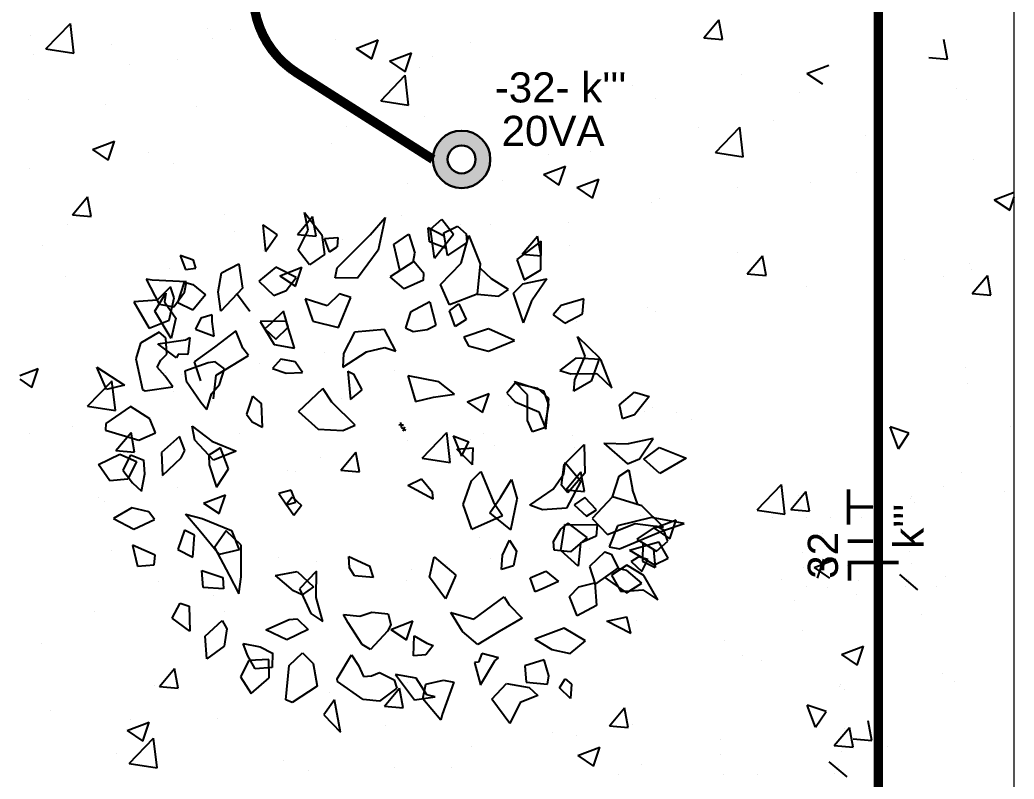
# Model space of a CAD drawing. Header units: millimetres. Extents: x 6597 to 20911, y -10306 to -132.
# Drawn here: x 15181.9 to 15498.9, y -6385.3 to -6143.2 of the extents above; entities that cross this region are included whole.
import ezdxf

# ---------------------------------------------------------------- set-up
doc = ezdxf.new("R2010")
doc.units = ezdxf.units.MM
doc.header["$LTSCALE"] = 25
doc.header["$MEASUREMENT"] = 0
doc.linetypes.add('DASHDOT2', pattern=[12.7, 6.35, -3.175, 0, -3.175])
doc.linetypes.add('Dashed', pattern=[0.75, 0.5, -0.25])
doc.layers.add('CIRCUITOS', color=7, linetype='Continuous')
doc.layers.add('MAAI - VEGETAÇÃO', color=106, linetype='Continuous')
for name, color, linetype, lineweight in [('EL-Condutos', 5, 'Continuous', 30), ('MAAI - ALVENARIA', 7, 'Continuous', 0), ('P-SIMBOL', 1, 'Continuous', 30)]:
    doc.layers.add(name, color=color, linetype=linetype, lineweight=lineweight)
doc.styles.add('Arial', font='arial.ttf')

msp = doc.modelspace()

# ---------------------------------------------------------------- hatches: boundary and pattern name
at = {"layer": 'P-SIMBOL'}
h = msp.add_hatch(color=256, dxfattribs=at)
h.dxf.hatch_style = 1
h.paths.add_polyline_path([(15313.56, -6187.64, 1), (15331.84, -6187.64, 1)])
h.paths.add_polyline_path([(15327.16, -6187.64, -1), (15318.24, -6187.64, -1)], flags=16)

# ---------------------------------------------------------------- linework, layer by layer
at = {"layer": 'CIRCUITOS'}
for points, const_width in [([(15446.06, -6304.09), (15446.06, -6292.85)], 1.11), ([(15446.06, -6298.47), (15453.9, -6298.47)], 1.11), ([(15445.77, -6309.43), (15453.9, -6309.43)], 1.16), ([(15445.77, -6316.22), (15462.03, -6316.22)], 1.16), ([(15445.77, -6316.22), (15462.03, -6316.22)], 1.16), ([(15446.35, -6321.96), (15446.35, -6316.05)], 1.16)]:
    msp.add_lwpolyline(points, dxfattribs=dict(at, const_width=const_width))
at = {"layer": 'EL-Condutos', "linetype": 'Dashed', "const_width": 3}
msp.add_lwpolyline([(15455.55, -6055.92), (15455.55, -6391.09)], dxfattribs=at)
msp.add_lwpolyline([(15256.29, -6067.05), (15256.29, -6134.76, 0.25655), (15270.2, -6160.08), (15313.56, -6187.64)], format="xyb", dxfattribs=at)
at = {"layer": 'MAAI - ALVENARIA'}
msp.add_line((15498.86, -6594.4), (15498.86, -6001.4), dxfattribs=at)
at = {"layer": 'MAAI - VEGETAÇÃO', "linetype": 'Continuous', "transparency": 33554559}
for p, q in [((15399.9, -6148.9), (15404.73, -6143.16)), ((15405.88, -6149.43), (15404.72, -6143.16)), ((15190.18, -6152.37), (15197.97, -6144.26)), ((15199.06, -6153.76), (15197.96, -6144.27)), ((15241.75, -6145.82), (15241.75, -6145.82)), ((15249.04, -6146.07), (15249.04, -6146.07)), ((15185.09, -6148.28), (15185.09, -6148.28)), ((15243.41, -6149.18), (15243.41, -6149.18)), ((15282.49, -6149.4), (15282.49, -6149.4)), ((15289.08, -6152.23), (15296.08, -6149.54)), ((15294.05, -6155.58), (15296.08, -6149.54)), ((15399.9, -6148.9), (15405.88, -6149.43)), ((15477.61, -6155.7), (15476.45, -6149.43)), ((15190.17, -6152.38), (15199.06, -6153.76)), ((15211.17, -6151.05), (15211.17, -6151.05)), ((15289.08, -6152.23), (15294.05, -6155.58)), ((15325.69, -6150.22), (15325.69, -6150.22)), ((15186.14, -6154.35), (15186.14, -6154.35)), ((15231.98, -6155.8), (15231.98, -6155.8)), ((15299.74, -6156.37), (15306.75, -6153.68)), ((15304.72, -6159.72), (15306.74, -6153.68)), ((15313.53, -6154.81), (15313.53, -6154.81)), ((15471.63, -6155.18), (15477.61, -6155.7)), ((15216.92, -6157.43), (15216.92, -6157.43)), ((15299.74, -6156.37), (15304.72, -6159.72)), ((15309.35, -6158.49), (15309.35, -6158.49)), ((15432.79, -6160.24), (15439.79, -6157.55)), ((15267.37, -6160.23), (15267.37, -6160.23)), ((15270.31, -6159.68), (15270.31, -6159.68)), ((15296.9, -6168.93), (15304.69, -6160.81)), ((15305.79, -6170.31), (15304.68, -6160.82)), ((15411.95, -6160.6), (15411.95, -6160.6)), ((15432.79, -6160.24), (15437.76, -6163.59)), ((15377.07, -6164.19), (15377.07, -6164.19)), ((15480.52, -6165.19), (15480.52, -6165.19)), ((15184.63, -6168.6), (15184.63, -6168.6)), ((15384.55, -6168.15), (15384.55, -6168.15)), ((15430.45, -6166.45), (15430.45, -6166.45)), ((15483.83, -6168.7), (15483.83, -6168.7)), ((15209.05, -6170.24), (15209.05, -6170.24)), ((15238.01, -6170.86), (15238.01, -6170.86)), ((15296.89, -6168.94), (15305.79, -6170.31)), ((15291.39, -6173.11), (15291.39, -6173.11)), ((15310.93, -6173.9), (15310.93, -6173.9)), ((15285.89, -6177.19), (15285.89, -6177.19)), ((15398.15, -6177.62), (15398.15, -6177.62)), ((15403.63, -6185.48), (15411.42, -6177.36)), ((15412.51, -6186.87), (15411.41, -6177.37)), ((15422.2, -6175.2), (15422.2, -6175.2)), ((15451.54, -6179.88), (15451.54, -6179.88)), ((15205.06, -6184.48), (15212.06, -6181.79)), ((15205.06, -6184.48), (15210.03, -6187.84)), ((15210.03, -6187.84), (15212.06, -6181.79)), ((15281.27, -6182.69), (15281.27, -6182.69)), ((15222.74, -6185.51), (15222.74, -6185.51)), ((15350.38, -6185.94), (15350.38, -6185.94)), ((15363.88, -6185.21), (15363.88, -6185.21)), ((15403.62, -6185.49), (15412.51, -6186.87)), ((15485.79, -6187.54), (15485.79, -6187.54)), ((15184.86, -6190.49), (15184.86, -6190.49)), ((15230.76, -6189.09), (15230.76, -6189.09)), ((15348.77, -6192.49), (15355.77, -6189.8)), ((15353.74, -6195.84), (15355.77, -6189.8)), ((15348.77, -6192.49), (15353.74, -6195.84)), ((15359.43, -6196.63), (15366.44, -6193.94)), ((15364.41, -6199.98), (15366.44, -6193.94)), ((15448.56, -6191.76), (15448.56, -6191.76)), ((15305.56, -6195.23), (15305.56, -6195.23)), ((15335.75, -6194.25), (15335.75, -6194.25)), ((15359.43, -6196.63), (15364.41, -6199.98)), ((15410.68, -6196.74), (15410.68, -6196.74)), ((15433.85, -6195.04), (15433.85, -6195.04)), ((15198.6, -6205.3), (15203.42, -6199.55)), ((15204.58, -6205.82), (15203.42, -6199.55)), ((15385.65, -6200.04), (15385.65, -6200.04)), ((15492.48, -6200.5), (15498.86, -6198.05)), ((15492.48, -6200.5), (15497.46, -6203.85)), ((15497.45, -6203.85), (15498.86, -6199.67)), ((15383.34, -6201.44), (15383.34, -6201.44)), ((15198.6, -6205.3), (15204.58, -6205.82)), ((15247.24, -6205.24), (15247.24, -6205.24)), ((15270.33, -6211.57), (15275.15, -6205.83)), ((15276.3, -6212.1), (15275.15, -6205.83)), ((15303.45, -6205.43), (15303.45, -6205.43)), ((15197.03, -6208.26), (15197.03, -6208.26)), ((15322.49, -6208.35), (15322.49, -6208.35)), ((15331.99, -6208.48), (15331.99, -6208.48)), ((15356.84, -6207.68), (15356.84, -6207.68)), ((15250.41, -6210.51), (15250.41, -6210.51)), ((15270.33, -6211.57), (15276.3, -6212.1)), ((15303.79, -6212.77), (15303.79, -6212.77)), ((15342.05, -6217.85), (15346.87, -6212.1)), ((15348.03, -6218.37), (15346.87, -6212.1)), ((15188.92, -6215.25), (15188.92, -6215.25)), ((15280.05, -6215.98), (15280.05, -6215.98)), ((15284.62, -6213.34), (15284.62, -6213.34)), ((15357.17, -6215.02), (15357.17, -6215.02)), ((15259.59, -6216.63), (15259.59, -6216.63)), ((15342.05, -6217.85), (15348.03, -6218.37)), ((15410.56, -6217.28), (15410.56, -6217.28)), ((15413.78, -6224.12), (15418.6, -6218.38)), ((15419.76, -6224.65), (15418.6, -6218.38)), ((15463.94, -6219.53), (15463.94, -6219.53)), ((15229.54, -6222.38), (15229.54, -6222.38)), ((15264.75, -6224.74), (15271.75, -6222.05)), ((15269.72, -6228.1), (15271.75, -6222.05)), ((15484.57, -6220.83), (15484.57, -6220.83)), ((15196.43, -6224.95), (15196.43, -6224.95)), ((15264.75, -6224.74), (15269.72, -6228.1)), ((15413.78, -6224.12), (15419.76, -6224.65)), ((15476.39, -6224.86), (15476.39, -6224.86)), ((15485.4, -6222.88), (15485.4, -6222.88)), ((15485.51, -6230.4), (15490.33, -6224.65)), ((15491.48, -6230.92), (15490.33, -6224.65)), ((15432.63, -6228.33), (15432.63, -6228.33)), ((15485.51, -6230.4), (15491.48, -6230.92)), ((15382.12, -6234.73), (15382.12, -6234.73)), ((15384.37, -6236.18), (15384.37, -6236.18)), ((15359.34, -6239.48), (15359.34, -6239.48)), ((15330.78, -6241.77), (15330.78, -6241.77)), ((15359.75, -6244.88), (15359.75, -6244.88)), ((15296.19, -6247.79), (15296.19, -6247.79)), ((15278.84, -6249.27), (15278.84, -6249.27)), ((15181.86, -6256.56), (15187.73, -6254.31)), ((15185.7, -6260.35), (15187.73, -6254.31)), ((15258.31, -6252.78), (15258.31, -6252.78)), ((15483.35, -6254.12), (15483.35, -6254.12)), ((15228.33, -6255.67), (15228.33, -6255.67)), ((15233.28, -6256.08), (15233.28, -6256.08)), ((15301.43, -6254.89), (15301.43, -6254.89)), ((15181.86, -6257.76), (15185.7, -6260.35)), ((15203.44, -6266.34), (15211.23, -6258.22)), ((15212.32, -6267.73), (15211.22, -6258.23)), ((15484.13, -6259.03), (15484.13, -6259.03)), ((15230.94, -6261.61), (15230.94, -6261.61)), ((15284.32, -6263.87), (15284.32, -6263.87)), ((15324.44, -6265), (15331.44, -6262.32)), ((15329.41, -6268.36), (15331.44, -6262.32)), ((15203.43, -6266.35), (15212.32, -6267.73)), ((15243.11, -6264.9), (15243.11, -6264.9)), ((15324.44, -6265), (15329.41, -6268.36)), ((15337.7, -6266.12), (15337.7, -6266.12)), ((15383.71, -6266.84), (15383.71, -6266.84)), ((15380.9, -6268.02), (15380.9, -6268.02)), ((15391.08, -6268.38), (15391.08, -6268.38)), ((15198.64, -6272.79), (15198.64, -6272.79)), ((15395.94, -6270.64), (15395.94, -6270.64)), ((15461.98, -6279.97), (15459.3, -6272.96)), ((15465.34, -6274.99), (15459.3, -6272.97)), ((15497.85, -6272.89), (15497.85, -6272.89)), ((15184.79, -6274.91), (15184.79, -6274.91)), ((15212.48, -6280.52), (15217.3, -6274.77)), ((15218.45, -6281.04), (15217.3, -6274.77)), ((15252.02, -6275.04), (15252.02, -6275.04)), ((15310.16, -6282.89), (15317.95, -6274.77)), ((15319.05, -6284.28), (15317.94, -6274.78)), ((15329.56, -6275.06), (15329.56, -6275.06)), ((15358.07, -6275.62), (15358.07, -6275.62)), ((15461.98, -6279.97), (15465.34, -6274.99)), ((15305.4, -6277.3), (15305.4, -6277.3)), ((15325.39, -6276.85), (15325.39, -6276.85)), ((15333.03, -6278.92), (15333.03, -6278.92)), ((15358.79, -6279.56), (15358.79, -6279.56)), ((15212.48, -6280.52), (15218.45, -6281.04)), ((15277.62, -6282.56), (15277.62, -6282.56)), ((15284.2, -6286.79), (15289.02, -6281.05)), ((15290.18, -6287.32), (15289.02, -6281.05)), ((15310.15, -6282.9), (15319.05, -6284.28)), ((15227.11, -6288.96), (15227.11, -6288.96)), ((15267.07, -6286.86), (15267.07, -6286.86)), ((15269.88, -6287.24), (15269.88, -6287.24)), ((15284.2, -6286.79), (15290.18, -6287.32)), ((15355.93, -6293.07), (15360.75, -6287.32)), ((15361.91, -6293.59), (15360.75, -6287.32)), ((15482.14, -6287.41), (15482.14, -6287.41)), ((15232.01, -6292.22), (15232.01, -6292.22)), ((15416.89, -6299.44), (15424.67, -6291.32)), ((15425.77, -6300.83), (15424.67, -6291.33)), ((15476.3, -6291.82), (15476.3, -6291.82)), ((15206.97, -6295.52), (15206.97, -6295.52)), ((15240.41, -6297.26), (15247.42, -6294.57)), ((15245.39, -6300.61), (15247.42, -6294.57)), ((15355.93, -6293.07), (15361.91, -6293.59)), ((15427.65, -6299.34), (15432.48, -6293.6)), ((15430.2, -6294.91), (15430.2, -6294.91)), ((15433.63, -6299.87), (15432.48, -6293.6)), ((15465.99, -6295.27), (15465.99, -6295.27)), ((15495.7, -6293.48), (15495.7, -6293.48)), ((15208.76, -6296.87), (15208.76, -6296.87)), ((15240.41, -6297.26), (15245.39, -6300.61)), ((15453.9, -6298.47), (15453.9, -6298.47)), ((15465.71, -6295.91), (15465.71, -6295.91)), ((15467.13, -6297.02), (15467.13, -6297.02)), ((15379.69, -6301.31), (15379.69, -6301.31)), ((15416.88, -6299.45), (15425.77, -6300.83)), ((15421.9, -6301.83), (15421.9, -6301.83)), ((15427.65, -6299.34), (15433.63, -6299.87)), ((15432.79, -6301.77), (15432.79, -6301.77)), ((15440.26, -6301.8), (15440.26, -6301.8)), ((15450.26, -6301.78), (15450.26, -6301.78)), ((15384.13, -6305.27), (15391.13, -6302.58)), ((15389.1, -6308.62), (15391.13, -6302.58)), ((15384.13, -6305.27), (15389.1, -6308.62)), ((15433.94, -6308.29), (15433.94, -6308.29)), ((15437.61, -6306.97), (15437.61, -6306.97)), ((15328.35, -6308.35), (15328.35, -6308.35)), ((15369.63, -6310.08), (15369.63, -6310.08)), ((15467.23, -6309.5), (15467.23, -6309.5)), ((15211.04, -6312.44), (15211.04, -6312.44)), ((15363.58, -6311.84), (15363.58, -6311.84)), ((15431.51, -6312.86), (15431.51, -6312.86)), ((15465.57, -6312.66), (15465.57, -6312.66)), ((15264.42, -6314.7), (15264.42, -6314.7)), ((15276.41, -6315.85), (15276.41, -6315.85)), ((15317.81, -6316.95), (15317.81, -6316.95)), ((15331.76, -6315.07), (15331.76, -6315.07)), ((15431.62, -6317.65), (15431.62, -6317.65)), ((15435.06, -6317.78), (15442.06, -6315.1)), ((15435.06, -6317.78), (15440.04, -6321.14)), ((15435.34, -6314.85), (15435.34, -6314.85)), ((15436.12, -6321.14), (15438.14, -6315.1)), ((15445.6, -6317.03), (15445.6, -6317.03)), ((15466.18, -6316.6), (15466.18, -6316.6)), ((15306.73, -6318.36), (15306.73, -6318.36)), ((15371.19, -6319.21), (15371.19, -6319.21)), ((15433.42, -6319.3), (15433.42, -6319.3)), ((15468.16, -6324.88), (15462.42, -6320.05)), ((15477, -6320.7), (15477, -6320.7)), ((15225.9, -6322.25), (15225.9, -6322.25)), ((15305.27, -6321.85), (15305.27, -6321.85)), ((15424.57, -6321.46), (15424.57, -6321.46)), ((15432.72, -6324), (15432.72, -6324)), ((15449.16, -6322.01), (15449.16, -6322.01)), ((15464.22, -6323.75), (15464.22, -6323.75)), ((15465.3, -6321.64), (15465.3, -6321.64)), ((15474.03, -6323.72), (15474.03, -6323.72)), ((15243.57, -6326.68), (15243.57, -6326.68)), ((15439.36, -6324.23), (15439.36, -6324.23)), ((15448.67, -6326.29), (15448.67, -6326.29)), ((15428.98, -6328.2), (15428.98, -6328.2)), ((15205.7, -6331.66), (15205.7, -6331.66)), ((15246.95, -6331.86), (15246.95, -6331.86)), ((15469.39, -6332.92), (15469.39, -6332.92)), ((15300.11, -6337.52), (15307.11, -6334.83)), ((15305.08, -6340.87), (15307.11, -6334.83)), ((15378.47, -6334.6), (15378.47, -6334.6)), ((15300.11, -6337.52), (15305.08, -6340.87)), ((15431.52, -6337.91), (15431.52, -6337.91)), ((15188.63, -6341.88), (15188.63, -6341.88)), ((15327.13, -6341.64), (15327.13, -6341.64)), ((15406.48, -6341.21), (15406.48, -6341.21)), ((15443.82, -6345.53), (15450.82, -6342.84)), ((15448.79, -6348.88), (15450.82, -6342.84)), ((15412.14, -6345.71), (15412.14, -6345.71)), ((15443.82, -6345.53), (15448.79, -6348.88)), ((15275.19, -6349.14), (15275.19, -6349.14)), ((15418.19, -6347.45), (15418.19, -6347.45)), ((15226.35, -6355.74), (15231.17, -6349.99)), ((15232.33, -6356.26), (15231.17, -6349.99)), ((15343.33, -6349.52), (15343.33, -6349.52)), ((15476.09, -6351.49), (15476.09, -6351.49)), ((15224.68, -6355.54), (15224.68, -6355.54)), ((15226.35, -6355.74), (15232.33, -6356.26)), ((15305.45, -6354.51), (15305.45, -6354.51)), ((15443.22, -6355.61), (15443.22, -6355.61)), ((15443.51, -6354.97), (15443.51, -6354.97)), ((15479.71, -6353.99), (15479.71, -6353.99)), ((15280.42, -6357.8), (15280.42, -6357.8)), ((15298.08, -6362.01), (15302.9, -6356.27)), ((15304.05, -6362.53), (15302.9, -6356.27)), ((15444.64, -6356.73), (15444.64, -6356.73)), ((15298.08, -6362.01), (15304.05, -6362.53)), ((15435.58, -6368.72), (15432.89, -6361.72)), ((15438.93, -6363.75), (15432.89, -6361.72)), ((15191.57, -6363.54), (15191.57, -6363.54)), ((15369.8, -6368.29), (15374.62, -6362.54)), ((15375.78, -6368.81), (15374.62, -6362.54)), ((15435.58, -6368.72), (15438.93, -6363.75)), ((15216.08, -6369.77), (15223.08, -6367.08)), ((15217.27, -6366.12), (15217.27, -6366.12)), ((15221.06, -6373.13), (15223.08, -6367.08)), ((15244.95, -6365.8), (15244.95, -6365.8)), ((15298.33, -6368.05), (15298.33, -6368.05)), ((15369.8, -6368.29), (15375.78, -6368.81)), ((15377.26, -6367.89), (15377.26, -6367.89)), ((15453.47, -6372.95), (15452.32, -6366.69)), ((15216.08, -6369.77), (15221.06, -6373.13)), ((15351.72, -6370.31), (15351.72, -6370.31)), ((15359.45, -6371.51), (15359.45, -6371.51)), ((15441.53, -6374.56), (15446.35, -6368.82)), ((15444.75, -6369.21), (15444.75, -6369.21)), ((15447.51, -6375.09), (15446.35, -6368.82)), ((15216.7, -6380.3), (15224.48, -6372.18)), ((15225.58, -6381.69), (15224.48, -6372.19)), ((15405.1, -6372.56), (15405.1, -6372.56)), ((15441.53, -6374.56), (15447.51, -6375.08)), ((15443.08, -6372.37), (15443.08, -6372.37)), ((15447.49, -6372.43), (15453.47, -6372.95)), ((15458.48, -6374.82), (15458.48, -6374.82)), ((15212.65, -6376.97), (15212.65, -6376.97)), ((15325.91, -6374.93), (15325.91, -6374.93)), ((15359.8, -6377.78), (15366.8, -6375.09)), ((15359.8, -6377.78), (15364.77, -6381.14)), ((15364.77, -6381.14), (15366.8, -6375.09)), ((15405.21, -6377.35), (15405.21, -6377.35)), ((15443.69, -6376.31), (15443.69, -6376.31)), ((15216.69, -6380.31), (15225.58, -6381.69)), ((15266.04, -6379.23), (15266.04, -6379.23)), ((15380.18, -6380.65), (15380.18, -6380.65)), ((15445.67, -6384.58), (15439.93, -6379.76)), ((15273.97, -6382.43), (15273.97, -6382.43)), ((15301.14, -6381.52), (15301.14, -6381.52)), ((15319.42, -6381.49), (15319.42, -6381.49)), ((15372.8, -6383.74), (15372.8, -6383.74)), ((15406.32, -6383.7), (15406.32, -6383.7)), ((15416.88, -6383.94), (15416.88, -6383.94)), ((15441.74, -6383.46), (15441.74, -6383.46)), ((15442.81, -6381.35), (15442.81, -6381.35)), ((15456.38, -6382.45), (15456.38, -6382.45))]:
    msp.add_line(p, q, dxfattribs=at)
at = {"layer": 'MAAI - VEGETAÇÃO', "transparency": 33554559}
for p, q in [((15273.78, -6210.24), (15272.6, -6204.57)), ((15272.6, -6204.57), (15278.12, -6211.74)), ((15293.49, -6211.65), (15298.33, -6206.17)), ((15298.33, -6206.17), (15296.06, -6216.58)), ((15312.75, -6209.94), (15316.41, -6206.75)), ((15316.41, -6206.75), (15320.09, -6211.53)), ((15259.36, -6208.51), (15263.86, -6211.67)), ((15259.36, -6208.51), (15260.12, -6216.99)), ((15317.17, -6212.13), (15312.06, -6209.46)), ((15312.42, -6213.98), (15312.06, -6209.46)), ((15314.05, -6219.12), (15312.75, -6209.94)), ((15317, -6211.07), (15321.35, -6208.9)), ((15321.35, -6208.9), (15324.13, -6211.41)), ((15260.12, -6216.99), (15263.86, -6211.67)), ((15270.56, -6216.54), (15273.78, -6210.24)), ((15278.12, -6211.74), (15279.01, -6217.98)), ((15279, -6212.86), (15283.28, -6212.51)), ((15280.6, -6217.17), (15279, -6212.86)), ((15282.98, -6222.19), (15293.49, -6211.65)), ((15283.28, -6212.51), (15282.98, -6215.57)), ((15301.07, -6214.8), (15305.84, -6211.47)), ((15305.84, -6211.47), (15307.83, -6217.54)), ((15314.05, -6219.12), (15320.09, -6211.53)), ((15318.22, -6218.28), (15317, -6211.07)), ((15322.54, -6220.73), (15325.02, -6211.88)), ((15324.13, -6211.41), (15324.35, -6214.13)), ((15325.02, -6211.88), (15328.57, -6220.93)), ((15280.6, -6217.17), (15282.98, -6215.57)), ((15302.99, -6223.02), (15301.07, -6214.8)), ((15317.84, -6216.03), (15312.42, -6213.98)), ((15324.35, -6214.13), (15318.22, -6218.28)), ((15348.01, -6213.7), (15340.35, -6219.62)), ((15347.96, -6222.87), (15348.01, -6213.7)), ((15232.92, -6218.25), (15234.69, -6222.77)), ((15237.25, -6219.74), (15232.92, -6218.25)), ((15274.24, -6221.32), (15270.56, -6216.54)), ((15279.01, -6217.98), (15274.24, -6221.32)), ((15296.06, -6216.58), (15289.46, -6225.5)), ((15307.26, -6220.39), (15307.83, -6217.54)), ((15234.69, -6222.77), (15237.99, -6222.29)), ((15237.99, -6222.29), (15237.25, -6219.74)), ((15246.1, -6223.85), (15251.68, -6220.92)), ((15251.68, -6220.92), (15252.8, -6228.72)), ((15263.44, -6221.97), (15258.08, -6226.46)), ((15269.91, -6225.28), (15263.44, -6221.97)), ((15282.33, -6225.46), (15282.98, -6222.19)), ((15307.47, -6220.25), (15299.9, -6225.05)), ((15310.63, -6224.04), (15307.47, -6220.25)), ((15316, -6227.52), (15322.54, -6220.73)), ((15328.57, -6220.93), (15327.7, -6230.6)), ((15328.46, -6222.18), (15332.25, -6225.7)), ((15340.35, -6219.62), (15342.63, -6226.04)), ((15224.06, -6226.12), (15222.15, -6225.87)), ((15222.15, -6225.87), (15226.28, -6233.76)), ((15245.07, -6229.83), (15246.1, -6223.85)), ((15266.75, -6229.46), (15269.91, -6225.28)), ((15289.46, -6225.5), (15282.33, -6225.46)), ((15304.37, -6228.9), (15299.9, -6225.05)), ((15310.56, -6226.17), (15310.63, -6224.04)), ((15337.62, -6229.17), (15332.25, -6225.7)), ((15342.19, -6227.31), (15349.82, -6225.78)), ((15342.63, -6226.04), (15347.96, -6222.87)), ((15349.82, -6225.78), (15345.19, -6232.54)), ((15235.02, -6226.68), (15224.06, -6226.12)), ((15229.83, -6228.25), (15225.58, -6232.58)), ((15231.09, -6231.77), (15229.83, -6228.25)), ((15232.25, -6233.34), (15234.32, -6226.78)), ((15234.32, -6226.78), (15236.95, -6227.49)), ((15234.36, -6229.95), (15235.02, -6226.68)), ((15236.95, -6227.49), (15241.08, -6230.8)), ((15252.8, -6228.72), (15245.97, -6236.08)), ((15258.08, -6226.46), (15262.86, -6231.07)), ((15310.56, -6226.17), (15304.37, -6228.9)), ((15318.81, -6234.02), (15316, -6227.52)), ((15339.19, -6230.28), (15342.19, -6227.31)), ((15224.93, -6236.06), (15228.35, -6230.31)), ((15228.35, -6230.31), (15227.92, -6233.08)), ((15229.49, -6238.91), (15231.09, -6231.77)), ((15230.91, -6234.69), (15234.36, -6229.95)), ((15241.08, -6230.8), (15236.96, -6235.7)), ((15245.97, -6236.08), (15245.07, -6229.83)), ((15250.97, -6230.29), (15255.17, -6236.07)), ((15262.86, -6231.07), (15266.75, -6229.46)), ((15272.78, -6232.15), (15275.29, -6239.21)), ((15279.84, -6234.31), (15272.78, -6232.15)), ((15283.81, -6230.56), (15279.84, -6234.31)), ((15283.45, -6241.22), (15287.34, -6231.64)), ((15287.34, -6231.64), (15283.81, -6230.56)), ((15327.7, -6230.6), (15318.81, -6234.02)), ((15327.7, -6230.6), (15334.54, -6231.21)), ((15334.54, -6231.21), (15337.62, -6229.17)), ((15342.46, -6239.76), (15339.19, -6230.28)), ((15361.67, -6232.08), (15354.47, -6234.19)), ((15361.23, -6236.92), (15361.67, -6232.08)), ((15225.58, -6232.58), (15218.15, -6233.11)), ((15218.15, -6233.11), (15223.09, -6241.42)), ((15226.28, -6233.76), (15230.91, -6234.69)), ((15227.92, -6233.08), (15231.55, -6238.26)), ((15236.96, -6235.7), (15232.25, -6233.34)), ((15312.58, -6233.08), (15306.38, -6236.33)), ((15312.58, -6233.08), (15314.47, -6240.47)), ((15318.81, -6235.93), (15321.86, -6233.74)), ((15321.86, -6233.74), (15324.1, -6238.74)), ((15342.46, -6239.76), (15345.19, -6232.54)), ((15354.47, -6234.19), (15351.89, -6237.21)), ((15230.13, -6244.76), (15224.93, -6236.06)), ((15231.55, -6238.26), (15230.13, -6244.76)), ((15239.59, -6238.3), (15237.83, -6241.74)), ((15243.2, -6237.25), (15239.59, -6238.3)), ((15243.12, -6239.38), (15243.2, -6237.25)), ((15265.92, -6236.08), (15261.96, -6239.83)), ((15267.4, -6241.18), (15265.92, -6236.08)), ((15306.38, -6236.33), (15304.84, -6241.32)), ((15320.6, -6240.97), (15318.81, -6235.93)), ((15351.89, -6237.21), (15355.65, -6239.84)), ((15355.65, -6239.84), (15361.23, -6236.92)), ((15223.09, -6241.42), (15229.49, -6238.91)), ((15243.79, -6244.06), (15243.12, -6239.38)), ((15266.71, -6239.18), (15258.48, -6239.3)), ((15258.48, -6239.3), (15262.9, -6246.63)), ((15261.96, -6239.83), (15259.98, -6241.72)), ((15259.98, -6241.72), (15263.44, -6244.94)), ((15263.44, -6244.94), (15267.4, -6241.18)), ((15269.44, -6247.81), (15266.71, -6239.18)), ((15275.29, -6239.21), (15283.45, -6241.22)), ((15304.84, -6241.32), (15307.27, -6242.57)), ((15311.69, -6241.93), (15314.47, -6240.47)), ((15324.1, -6238.74), (15320.6, -6240.97)), ((15331.31, -6241.66), (15323.4, -6244.3)), ((15339.58, -6245.38), (15331.31, -6241.66)), ((15226.22, -6242.71), (15220.35, -6246.21)), ((15228.35, -6244.53), (15226.22, -6242.71)), ((15228.73, -6249.77), (15228.35, -6244.53)), ((15234.7, -6245.2), (15236.09, -6244.47)), ((15236.09, -6244.47), (15235.37, -6249.88)), ((15237.83, -6241.74), (15243.79, -6244.06)), ((15250.66, -6242.32), (15243.91, -6247.54)), ((15252.95, -6247.83), (15250.66, -6242.32)), ((15288.51, -6242.7), (15285, -6249.58)), ((15298.14, -6241.85), (15288.51, -6242.7)), ((15301.75, -6248.76), (15298.14, -6241.85)), ((15307.27, -6242.57), (15311.69, -6241.93)), ((15323.4, -6244.3), (15324.87, -6247.12)), ((15359.67, -6244.16), (15366.67, -6250.89)), ((15362.1, -6250.34), (15359.67, -6244.16)), ((15220.35, -6246.21), (15218.81, -6251.2)), ((15225.88, -6246.47), (15234.7, -6245.2)), ((15231.76, -6250.94), (15225.88, -6246.47)), ((15243.91, -6247.54), (15237.43, -6252.19)), ((15254.79, -6250.22), (15252.95, -6247.83)), ((15262.9, -6246.63), (15269.44, -6247.81)), ((15292.42, -6249.04), (15298.23, -6247.67)), ((15298.23, -6247.67), (15301.75, -6248.76)), ((15324.87, -6247.12), (15331.26, -6248.84)), ((15331.26, -6248.84), (15339.58, -6245.38)), ((15218.81, -6251.2), (15220.95, -6260.98)), ((15226.75, -6251.66), (15228.73, -6249.77)), ((15232.35, -6249.78), (15231.76, -6250.94)), ((15235.37, -6249.88), (15232.35, -6249.78)), ((15244.43, -6256.48), (15254.79, -6250.22)), ((15284.86, -6253.85), (15292.42, -6249.04)), ((15285, -6249.58), (15284.86, -6253.85)), ((15359.12, -6251.02), (15354.05, -6254.94)), ((15358.83, -6257.9), (15362.1, -6250.34)), ((15358.83, -6257.9), (15362.1, -6250.34)), ((15367.06, -6251.48), (15359.12, -6251.02)), ((15366.67, -6250.89), (15364.04, -6258.4)), ((15209.47, -6260.99), (15206.34, -6253.95)), ((15206.34, -6253.95), (15215.18, -6259.63)), ((15225.58, -6253.95), (15226.75, -6251.66)), ((15228.23, -6256.75), (15225.58, -6253.95)), ((15241.92, -6252.49), (15234.42, -6255.16)), ((15237.43, -6252.19), (15239.44, -6258.26)), ((15244.12, -6252.18), (15241.92, -6252.49)), ((15247.07, -6254.39), (15244.12, -6252.18)), ((15245.52, -6259.4), (15247.07, -6254.39)), ((15265.01, -6251.32), (15262.45, -6254.34)), ((15262.45, -6254.34), (15266.78, -6255.83)), ((15269.65, -6252.24), (15265.01, -6251.32)), ((15272.01, -6255.61), (15269.65, -6252.24)), ((15370.59, -6260.52), (15367.06, -6251.48)), ((15230.58, -6260.12), (15228.23, -6256.75)), ((15234.42, -6255.16), (15234.87, -6258.28)), ((15243.64, -6264.04), (15244.43, -6256.48)), ((15266.78, -6255.83), (15272.01, -6255.61)), ((15286.37, -6255.13), (15288.35, -6256.14)), ((15286.37, -6255.13), (15287.26, -6264.26)), ((15290.94, -6261.08), (15288.35, -6256.14)), ((15305.55, -6256.53), (15307.95, -6264.85)), ((15305.55, -6256.53), (15315.31, -6258.48)), ((15354.05, -6254.94), (15357.57, -6256.03)), ((15357.57, -6256.03), (15365.81, -6255.91)), ((15357.57, -6256.03), (15365.81, -6255.91)), ((15365.81, -6255.91), (15370.59, -6260.52)), ((15215.18, -6259.63), (15209.47, -6260.99)), ((15221.76, -6261.4), (15230.58, -6260.12)), ((15234.87, -6258.28), (15239.58, -6265.03)), ((15242.96, -6262.42), (15245.52, -6259.4)), ((15270.68, -6268), (15278.44, -6260.66)), ((15281.31, -6265.01), (15278.44, -6260.66)), ((15320.39, -6262.52), (15315.31, -6258.48)), ((15339.65, -6259.14), (15337.08, -6262.16)), ((15339.51, -6258.52), (15348.79, -6261.44)), ((15343.72, -6262.75), (15339.51, -6258.52)), ((15347.01, -6260.73), (15339.65, -6259.14)), ((15350.46, -6263.94), (15347.01, -6260.73)), ((15358.48, -6261.58), (15358.83, -6257.9)), ((15364.04, -6258.4), (15358.48, -6261.58)), ((15220.95, -6260.98), (15221.76, -6261.4)), ((15241.42, -6267.41), (15242.96, -6262.42)), ((15255.99, -6263.16), (15254.09, -6268.94)), ((15255.99, -6263.16), (15258.86, -6265.6)), ((15287.26, -6264.26), (15290.94, -6261.08)), ((15307.95, -6264.85), (15313.76, -6263.48)), ((15313.76, -6263.48), (15320.39, -6262.52)), ((15337.08, -6262.16), (15339.73, -6264.96)), ((15343.74, -6270.96), (15343.72, -6262.75)), ((15348.79, -6261.44), (15350.43, -6265.86)), ((15373.04, -6265.89), (15377.87, -6261.86)), ((15382.51, -6263.3), (15377.81, -6269.15)), ((15377.87, -6261.86), (15382.51, -6263.3)), ((15217.12, -6266.44), (15209.26, -6271.82)), ((15223.3, -6270.34), (15217.12, -6266.44)), ((15239.58, -6265.03), (15241.42, -6267.41)), ((15259.16, -6272.99), (15258.86, -6265.6)), ((15288.75, -6272.44), (15281.31, -6265.01)), ((15339.73, -6264.96), (15347.3, -6268.12)), ((15350.43, -6265.86), (15349.08, -6273.27)), ((15349.6, -6273.63), (15350.46, -6263.94)), ((15374.03, -6270.37), (15373.04, -6265.89)), ((15254.09, -6268.94), (15255.93, -6271.34)), ((15270.68, -6268), (15276.91, -6273.62)), ((15347.3, -6268.12), (15349.6, -6273.63)), ((15377.81, -6269.15), (15374.03, -6270.37)), ((15209.26, -6271.82), (15209.19, -6273.96)), ((15225.07, -6274.85), (15223.3, -6270.34)), ((15236.78, -6272.7), (15243.08, -6277.52)), ((15237.68, -6277.19), (15236.78, -6272.7)), ((15255.93, -6271.34), (15259.16, -6272.99)), ((15284.86, -6274.06), (15288.75, -6272.44)), ((15303.4, -6272.34), (15302.63, -6272.4)), ((15303.4, -6272.34), (15303.34, -6271.59)), ((15303.4, -6272.34), (15304.17, -6272.28)), ((15303.4, -6272.34), (15303.46, -6273.11)), ((15304.27, -6273.65), (15303.58, -6273.29)), ((15304.27, -6273.65), (15304.62, -6272.96)), ((15345.3, -6274.48), (15343.74, -6270.96)), ((15349.08, -6273.27), (15345.3, -6274.48)), ((15209.19, -6273.96), (15219.78, -6277.21)), ((15219.78, -6277.21), (15225.07, -6274.85)), ((15232.71, -6276), (15227.05, -6281.06)), ((15234.47, -6280.52), (15232.71, -6276)), ((15276.91, -6273.62), (15284.86, -6274.06)), ((15304.27, -6273.65), (15303.92, -6274.33)), ((15304.27, -6273.65), (15304.94, -6273.99)), ((15320.02, -6275.83), (15322.69, -6282.28)), ((15320.02, -6275.83), (15325.04, -6277.69)), ((15243.56, -6283.55), (15237.68, -6277.19)), ((15245.86, -6279.65), (15242.14, -6281.96)), ((15243.08, -6277.52), (15250.86, -6280.69)), ((15248.39, -6286.36), (15245.86, -6279.65)), ((15321.21, -6280.05), (15326.35, -6279.64)), ((15322.69, -6282.28), (15325.04, -6277.69)), ((15326.14, -6285), (15326.35, -6279.64)), ((15355.38, -6284.97), (15361.77, -6278.61)), ((15361.77, -6278.61), (15362.03, -6287.68)), ((15368.05, -6278.1), (15375.56, -6284.75)), ((15368.05, -6278.1), (15375.77, -6278.35)), ((15383.79, -6276.66), (15375.77, -6278.35)), ((15379.46, -6283.12), (15383.79, -6276.66)), ((15380.79, -6283.2), (15385.77, -6279.5)), ((15385.77, -6279.5), (15394.25, -6282.97)), ((15206.87, -6284.91), (15213.71, -6281.63)), ((15213.71, -6281.63), (15219.05, -6283.94)), ((15217.11, -6282), (15214.66, -6286.77)), ((15221.4, -6283.66), (15217.11, -6282)), ((15227.05, -6281.06), (15227.35, -6288.45)), ((15227.35, -6288.45), (15233.3, -6282.81)), ((15233.3, -6282.81), (15234.47, -6280.52)), ((15242.14, -6281.96), (15242.26, -6285.03)), ((15250.86, -6280.69), (15243.56, -6283.55)), ((15326.14, -6285), (15321.21, -6280.05)), ((15210.51, -6290.1), (15206.87, -6284.91)), ((15219.05, -6283.94), (15216.28, -6289.64)), ((15221.7, -6287.96), (15221.39, -6283.58)), ((15242.26, -6285.03), (15244.54, -6292.22)), ((15354.52, -6291.53), (15355.38, -6284.97)), ((15355.32, -6287.95), (15355.67, -6284.28)), ((15355.67, -6284.28), (15360.67, -6290.26)), ((15375.56, -6284.75), (15379.46, -6283.12)), ((15385.85, -6287.77), (15380.79, -6283.2)), ((15394.25, -6282.97), (15385.85, -6287.77)), ((15214.66, -6286.77), (15217.73, -6290.75)), ((15220.6, -6293.42), (15221.7, -6287.96)), ((15244.54, -6292.22), (15248.39, -6286.36)), ((15325.83, -6290.18), (15328.81, -6287.21)), ((15328.81, -6287.21), (15332.82, -6296.92)), ((15351.84, -6292.79), (15355.32, -6287.95)), ((15362.03, -6287.68), (15356.56, -6293.96)), ((15370.85, -6295.25), (15372.92, -6288.69)), ((15372.92, -6288.69), (15375.98, -6286.63)), ((15375.98, -6286.63), (15377.13, -6292.92)), ((15216.28, -6289.64), (15210.51, -6290.1)), ((15217.73, -6290.75), (15220.6, -6293.42)), ((15305.55, -6291.65), (15309.9, -6289.47)), ((15313.64, -6295.97), (15305.55, -6291.65)), ((15309.9, -6289.47), (15313.46, -6293.75)), ((15323.19, -6297.69), (15325.83, -6290.18)), ((15335.14, -6295.51), (15338.57, -6289.76)), ((15338.57, -6289.76), (15340.36, -6296)), ((15356.56, -6293.96), (15354.52, -6291.53)), ((15360.67, -6290.26), (15356.19, -6298.83)), ((15268.36, -6293.17), (15264.44, -6294.18)), ((15264.44, -6294.18), (15266.83, -6297.81)), ((15266.72, -6297.66), (15268.68, -6295.21)), ((15269.84, -6296.94), (15268.36, -6293.17)), ((15268.68, -6295.21), (15271.6, -6298.02)), ((15313.64, -6295.97), (15313.46, -6293.75)), ((15331.66, -6300.35), (15335.14, -6295.51)), ((15344.5, -6297.93), (15351.84, -6292.79)), ((15361.96, -6295.44), (15358.55, -6297.83)), ((15365.72, -6299.43), (15361.96, -6295.44)), ((15370.85, -6295.25), (15364.29, -6302.15)), ((15380.12, -6298.15), (15370.85, -6295.25)), ((15378.92, -6297.77), (15377.13, -6292.92)), ((15217.55, -6298.71), (15211.68, -6302.21)), ((15222.99, -6300.05), (15217.55, -6298.71)), ((15269.16, -6301.25), (15266.72, -6297.66)), ((15266.83, -6297.81), (15269.84, -6296.94)), ((15271.6, -6298.02), (15269.16, -6301.25)), ((15325.99, -6305.59), (15323.19, -6297.69)), ((15332.82, -6296.92), (15335.74, -6301.24)), ((15338.41, -6305.76), (15340.36, -6296)), ((15348.49, -6299.44), (15344.5, -6297.93)), ((15358.55, -6297.83), (15362.53, -6301.41)), ((15387.12, -6304.89), (15380.12, -6298.15)), ((15224.83, -6302.44), (15222.99, -6300.05)), ((15234.71, -6300.8), (15240, -6302.2)), ((15238.99, -6305.93), (15234.71, -6300.8)), ((15325.99, -6305.59), (15335.74, -6301.24)), ((15338.41, -6305.76), (15331.66, -6300.35)), ((15356.19, -6298.83), (15348.49, -6299.44)), ((15362.53, -6301.41), (15365.72, -6299.43)), ((15383.21, -6301.87), (15372.44, -6304.55)), ((15393.7, -6303.77), (15383.21, -6301.87)), ((15211.68, -6302.21), (15218.15, -6305.53)), ((15218.15, -6305.53), (15224.83, -6302.44)), ((15240, -6302.2), (15249.33, -6306.02)), ((15354.25, -6305.69), (15356.67, -6303.68)), ((15354.35, -6312.38), (15355.62, -6304.07)), ((15355.62, -6304.07), (15365.96, -6304.15)), ((15362.77, -6308.26), (15356.67, -6303.68)), ((15364.29, -6302.15), (15369.22, -6307.23)), ((15365.96, -6304.15), (15365.6, -6307.83)), ((15369.22, -6307.23), (15377.99, -6303.79)), ((15372.44, -6304.55), (15369.74, -6311.15)), ((15377.99, -6303.79), (15387.12, -6304.89)), ((15384.78, -6304.65), (15378.6, -6308.73)), ((15387.21, -6305.9), (15384.78, -6304.65)), ((15386.77, -6306.14), (15393.7, -6303.77)), ((15234.32, -6305.85), (15232.19, -6312)), ((15237.55, -6307.51), (15234.32, -6305.85)), ((15237.05, -6314.48), (15237.55, -6307.51)), ((15245.42, -6313.63), (15238.99, -6305.93)), ((15247.66, -6306.05), (15243.91, -6311.37)), ((15252.44, -6310.67), (15247.66, -6306.05)), ((15249.33, -6306.02), (15251.76, -6312.2)), ((15351.97, -6309.52), (15354.25, -6305.69)), ((15362.77, -6308.26), (15357.39, -6312.74)), ((15365.6, -6307.83), (15360.62, -6310.05)), ((15373.02, -6311.8), (15386.77, -6306.14)), ((15388.46, -6309.44), (15387.21, -6305.9)), ((15217.75, -6310.66), (15219.37, -6317.37)), ((15225.01, -6313.89), (15217.75, -6310.66)), ((15243.91, -6311.37), (15248.55, -6320.25)), ((15252.39, -6320.76), (15252.44, -6310.67)), ((15335.73, -6313.86), (15337.94, -6309.12)), ((15337.94, -6309.12), (15340.16, -6312.59)), ((15352.19, -6312.24), (15351.97, -6309.52)), ((15360.62, -6310.05), (15359.91, -6317.41)), ((15369.74, -6311.15), (15373.02, -6311.8)), ((15376.23, -6312.25), (15385.55, -6309.58)), ((15378.6, -6308.73), (15384.79, -6312.62)), ((15380.53, -6309.94), (15380.34, -6315.73)), ((15384.79, -6312.62), (15388.46, -6309.44)), ((15388.56, -6314.82), (15385.55, -6309.58)), ((15224.72, -6316.94), (15225.01, -6313.89)), ((15232.19, -6312), (15237.05, -6314.48)), ((15251.76, -6312.2), (15245.42, -6313.63)), ((15286.71, -6314.25), (15293.42, -6317.36)), ((15287, -6317.87), (15286.71, -6314.25)), ((15312.48, -6320.91), (15313.9, -6314.41)), ((15313.9, -6314.41), (15320.83, -6320.24)), ((15335.45, -6318.44), (15335.73, -6313.86)), ((15340.16, -6312.59), (15339.22, -6317.23)), ((15357.39, -6312.74), (15352.19, -6312.24)), ((15359.91, -6317.41), (15354.35, -6312.38)), ((15368.38, -6312.77), (15363.48, -6317.44)), ((15368.38, -6312.77), (15370.37, -6313.53)), ((15370.37, -6313.53), (15372.66, -6317.9)), ((15376.23, -6312.25), (15384.21, -6316.98)), ((15376.74, -6315.92), (15379.13, -6314.34)), ((15382.06, -6315.24), (15379.13, -6314.34)), ((15383.88, -6312.05), (15384.38, -6317.8)), ((15219.37, -6317.37), (15224.72, -6316.94)), ((15294.57, -6320.95), (15293.42, -6317.36)), ((15339.22, -6317.23), (15335.45, -6318.44)), ((15363.48, -6317.44), (15365.32, -6323.05)), ((15375.38, -6317.08), (15370.46, -6320.21)), ((15380.8, -6320.29), (15375.38, -6317.08)), ((15376.74, -6315.92), (15380.11, -6319.06)), ((15380.11, -6319.06), (15382.06, -6315.24)), ((15380.34, -6315.73), (15384.38, -6317.8)), ((15384.21, -6316.98), (15388.56, -6314.82)), ((15240.34, -6324.2), (15239.91, -6318.77)), ((15239.91, -6318.77), (15246.54, -6320.97)), ((15246.54, -6320.97), (15246.83, -6324.59)), ((15248.55, -6320.25), (15251.65, -6326.17)), ((15251.65, -6326.17), (15252.39, -6320.76)), ((15263.35, -6320.38), (15270.23, -6319.07)), ((15269.11, -6325.24), (15263.35, -6320.38)), ((15270.23, -6319.07), (15275.46, -6323.98)), ((15276.42, -6318.97), (15270.98, -6324.61)), ((15276.36, -6327.37), (15276.42, -6318.97)), ((15288.5, -6320.49), (15287, -6317.87)), ((15294.57, -6320.95), (15288.5, -6320.49)), ((15317.56, -6327.8), (15312.48, -6320.91)), ((15320.83, -6320.24), (15317.56, -6327.8)), ((15344.51, -6321.13), (15349.5, -6318.92)), ((15349.5, -6318.92), (15353.64, -6322.23)), ((15372.66, -6317.9), (15365.32, -6323.05)), ((15368.38, -6320.98), (15375.23, -6325.9)), ((15370.46, -6320.21), (15373.47, -6325.44)), ((15372.45, -6318.04), (15375.3, -6318.61)), ((15380.14, -6322.77), (15375.3, -6318.61)), ((15385.3, -6328.14), (15380.8, -6320.29)), ((15275.46, -6323.98), (15271.89, -6326.54)), ((15346.16, -6325.56), (15344.51, -6321.13)), ((15353.64, -6322.23), (15348.66, -6324.45)), ((15357.09, -6326.98), (15360.08, -6324)), ((15360.08, -6324), (15365.15, -6322.69)), ((15365.15, -6322.69), (15365.73, -6329.93)), ((15375.23, -6325.9), (15380.14, -6322.77)), ((15246.83, -6324.59), (15240.34, -6324.2)), ((15271.89, -6326.54), (15269.11, -6325.24)), ((15270.98, -6324.61), (15274.59, -6332.49)), ((15326.56, -6334.26), (15336.31, -6327.09)), ((15336.31, -6327.09), (15337.82, -6329.71)), ((15348.66, -6324.45), (15346.16, -6325.56)), ((15359.52, -6333.16), (15357.09, -6326.98)), ((15373.47, -6325.44), (15380.52, -6324.88)), ((15380.52, -6324.88), (15385.3, -6328.14)), ((15230.46, -6333.98), (15232.91, -6329.21)), ((15232.91, -6329.21), (15235.84, -6330.11)), ((15235.84, -6330.11), (15236.04, -6338.05)), ((15278.4, -6335.04), (15276.36, -6327.37)), ((15337.82, -6329.71), (15342.03, -6333.94)), ((15365.73, -6329.93), (15359.52, -6333.16)), ((15274.59, -6332.49), (15278.4, -6335.04)), ((15285.06, -6332.78), (15290.26, -6333.27)), ((15286.55, -6335.39), (15285.06, -6332.78)), ((15290.26, -6333.27), (15294.03, -6332.06)), ((15294.03, -6332.06), (15299.25, -6332.55)), ((15299.25, -6332.55), (15300.17, -6336.12)), ((15319.28, -6332.09), (15326.56, -6334.26)), ((15323, -6338.19), (15319.28, -6332.09)), ((15369.05, -6334.91), (15375.4, -6333.5)), ((15376.6, -6338.86), (15375.4, -6333.5)), ((15236.04, -6338.05), (15230.46, -6333.98)), ((15240.94, -6339.65), (15246.35, -6334.67)), ((15246.35, -6334.67), (15247.84, -6337.29)), ((15260.23, -6337.71), (15267.73, -6334.37)), ((15267.73, -6334.37), (15270.28, -6334.17)), ((15270.28, -6334.17), (15273.79, -6337.53)), ((15290.98, -6342.33), (15286.55, -6335.39)), ((15300.17, -6336.12), (15299.03, -6338.04)), ((15342.03, -6333.94), (15334.62, -6338.17)), ((15376.6, -6338.86), (15369.05, -6334.91)), ((15241.51, -6346.91), (15240.94, -6339.65)), ((15247.84, -6337.29), (15247, -6342.83)), ((15266.94, -6340.82), (15260.23, -6337.71)), ((15273.79, -6337.53), (15266.94, -6340.82)), ((15299.03, -6338.04), (15293.69, -6343.94)), ((15307.4, -6345.93), (15307.54, -6339.54)), ((15307.54, -6339.54), (15311.6, -6341.95)), ((15327.85, -6342.37), (15323, -6338.19)), ((15334.62, -6338.17), (15327.85, -6342.37)), ((15355.42, -6337.18), (15346, -6340.66)), ((15362.18, -6341.2), (15355.42, -6337.18)), ((15247, -6342.83), (15241.51, -6346.91)), ((15253.06, -6342.03), (15258.52, -6343.11)), ((15254.42, -6345.71), (15253.06, -6342.03)), ((15258.52, -6343.11), (15262.44, -6345.07)), ((15293.69, -6343.94), (15290.98, -6342.33)), ((15313.6, -6342.7), (15311.24, -6345.63)), ((15311.6, -6341.95), (15313.6, -6342.7)), ((15346, -6340.66), (15351.43, -6343.89)), ((15357.34, -6345.23), (15362.18, -6341.2)), ((15256.92, -6350.07), (15254.42, -6345.71)), ((15262.37, -6345.04), (15262.26, -6349.64)), ((15267.71, -6349), (15271.92, -6345.02)), ((15271.92, -6345.02), (15275.41, -6348.39)), ((15283.07, -6353.24), (15287.63, -6345.59)), ((15287.63, -6345.59), (15289.85, -6349.05)), ((15311.24, -6345.63), (15307.4, -6345.93)), ((15329.18, -6345.16), (15328.12, -6347.98)), ((15334.45, -6346.57), (15329.18, -6345.16)), ((15351.43, -6343.89), (15357.34, -6345.23)), ((15254.89, -6347.47), (15252.25, -6352.63)), ((15261.21, -6347.1), (15254.89, -6347.47)), ((15261.3, -6352.92), (15261.21, -6347.1)), ((15266.66, -6360.03), (15267.71, -6349)), ((15275.41, -6348.39), (15276.64, -6355.59)), ((15289.85, -6349.05), (15291.41, -6352.57)), ((15328.12, -6347.98), (15326.83, -6348.08)), ((15326.83, -6348.08), (15328.7, -6355.23)), ((15328.7, -6355.23), (15333.25, -6347.57)), ((15333.25, -6347.57), (15334.45, -6346.57)), ((15348.99, -6347.19), (15342.9, -6349.12)), ((15342.9, -6349.12), (15343.27, -6354.38)), ((15350.47, -6352.29), (15348.99, -6347.19)), ((15252.25, -6352.63), (15255.65, -6357.98)), ((15262.26, -6349.64), (15256.92, -6350.07)), ((15291.41, -6352.57), (15293.99, -6352.37)), ((15293.99, -6352.37), (15296.48, -6351.26)), ((15296.48, -6351.26), (15301.18, -6353.62)), ((15308.19, -6353.07), (15301.65, -6351.89)), ((15301.65, -6351.89), (15307.69, -6360.03)), ((15350.12, -6354.99), (15350.47, -6352.29)), ((15255.65, -6357.98), (15261.3, -6352.92)), ((15276.64, -6355.59), (15268.65, -6360.79)), ((15283.14, -6354.15), (15283.07, -6353.24)), ((15291.36, -6359.88), (15283.14, -6354.15)), ((15301.18, -6353.62), (15302.05, -6356.29)), ((15311.59, -6358.41), (15308.19, -6353.07)), ((15310.33, -6359.66), (15311.25, -6355.03)), ((15311.25, -6355.03), (15316.95, -6353.66)), ((15320.23, -6354.31), (15316.54, -6364.64)), ((15316.95, -6353.66), (15320.23, -6354.31)), ((15332.29, -6359.74), (15337.06, -6354.8)), ((15337.06, -6354.8), (15344.27, -6356.05)), ((15343.27, -6354.38), (15350.12, -6354.99)), ((15353.96, -6356.18), (15355.67, -6353.31)), ((15355.67, -6353.31), (15357.74, -6354.98)), ((15357.74, -6354.98), (15357.46, -6359.55)), ((15302.05, -6356.29), (15296.56, -6360.37)), ((15314.31, -6359.08), (15311.59, -6358.41)), ((15347.04, -6358.57), (15341.41, -6360.83)), ((15344.27, -6356.05), (15347.04, -6358.57)), ((15357.46, -6359.55), (15353.96, -6356.18)), ((15268.65, -6360.79), (15266.66, -6360.03)), ((15282.18, -6360), (15278.74, -6364.74)), ((15284.04, -6370.34), (15282.18, -6360)), ((15296.56, -6360.37), (15291.36, -6359.88)), ((15307.69, -6360.03), (15314.31, -6359.08)), ((15316.04, -6366.51), (15310.33, -6359.66)), ((15338.07, -6367.49), (15332.29, -6359.74)), ((15341.41, -6360.83), (15338.07, -6367.49)), ((15278.74, -6364.74), (15284.04, -6370.34)), ((15316.54, -6364.64), (15316.04, -6366.51))]:
    msp.add_line(p, q, dxfattribs=at)
at = {"layer": 'P-SIMBOL'}
for radius in [9.14, 9.14, 4.46]:
    msp.add_circle((15322.7, -6187.64), radius, dxfattribs=at)

# ---------------------------------------------------------------- texts
at = {"layer": 'CIRCUITOS', "linetype": 'DASHDOT2', "style": 'Arial'}
for s, p in [("-32- k'''", (15333.27, -6169.48)), ('20VA', (15335.46, -6183.35))]:
    msp.add_text(s, height=9.6, dxfattribs=at).set_placement(p)
for s, p in [("k'''", (15470.01, -6311.82)), ('32', (15442.68, -6321.36))]:
    msp.add_text(s, height=9.6, rotation=90, dxfattribs=at).set_placement(p)

doc.saveas('drawing.dxf')
